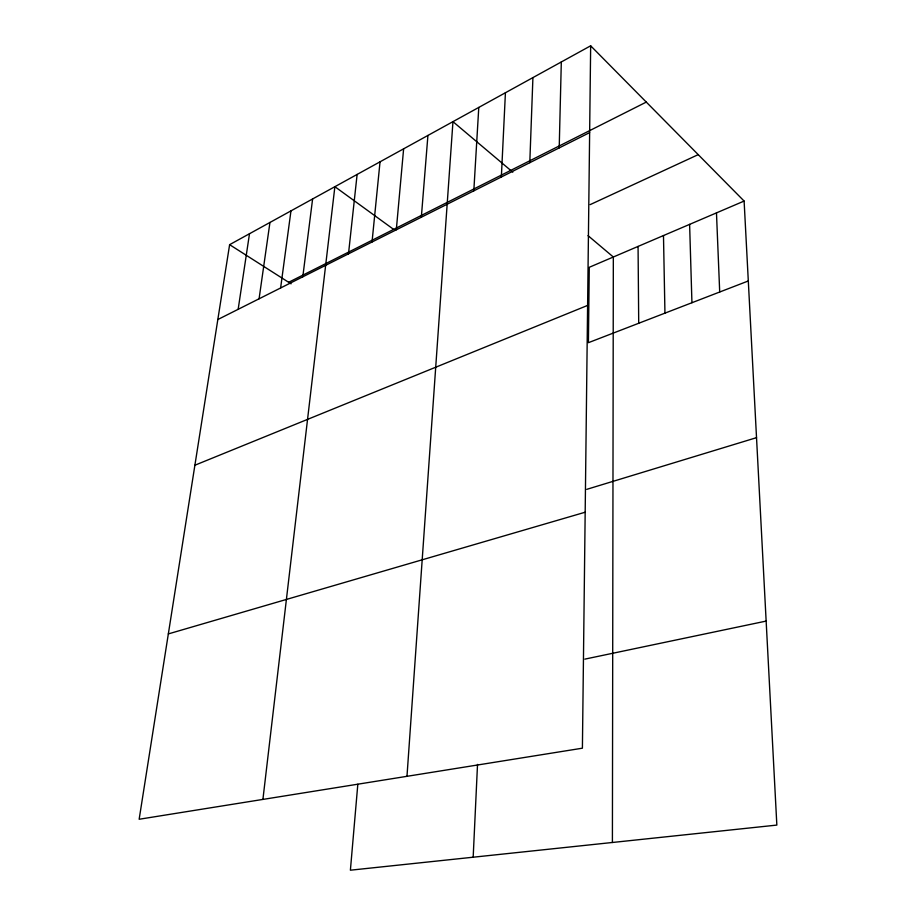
<?xml version="1.0" encoding="UTF-8"?>
<svg xmlns="http://www.w3.org/2000/svg" width="916" height="916" viewBox="0 0 916 916"><rect width="100%" height="100%" fill="white"/><g stroke="black" fill="none" stroke-linecap="round" stroke-linejoin="round"><path stroke-width="1.37" d="M612.403 842.48L613.331 257.007L588.026 235.641M590.66 45.8L582.404 748.189L139.152 819.259L229.618 244.675L590.66 45.8L744.113 201.062L776.848 825.087L350.393 870.2L357.824 784.233M559.207 147.9L561.313 61.967M529.792 162.682L532.917 77.608M473.171 857.216L477.522 764.413M501.35 176.994L505.426 92.756M473.812 190.837L478.782 107.424M406.979 776.321L452.962 121.656L512.8 172.151M421.337 217.218L427.921 135.442M396.307 229.802L403.624 148.827M372.033 242.007L380.037 161.823M348.492 253.846L357.125 174.441M262.915 799.416L334.878 186.692L393.651 229.389M302.795 276.815L312.608 198.967M280.617 287.968L290.967 210.886M259.079 298.799L269.945 222.462M238.16 309.322L249.496 233.729M288.654 282.3L646.295 102.088M217.825 319.535L589.641 132.602M590.156 204.623L698.232 154.632M744.113 201.062L589.263 267.3L588.404 342.687L748.303 280.972M194.89 465.225L587.603 305.417M586.755 489.35L756.524 437.665M168.326 633.918L585.175 512.227M584.843 659.131L766.154 621.082M229.618 244.675L291.059 283.823M716.472 212.878L719.701 292.009M689.611 224.374L691.935 302.727M663.482 235.549L664.947 313.146M638.063 246.427L638.715 323.268"/></g></svg>
